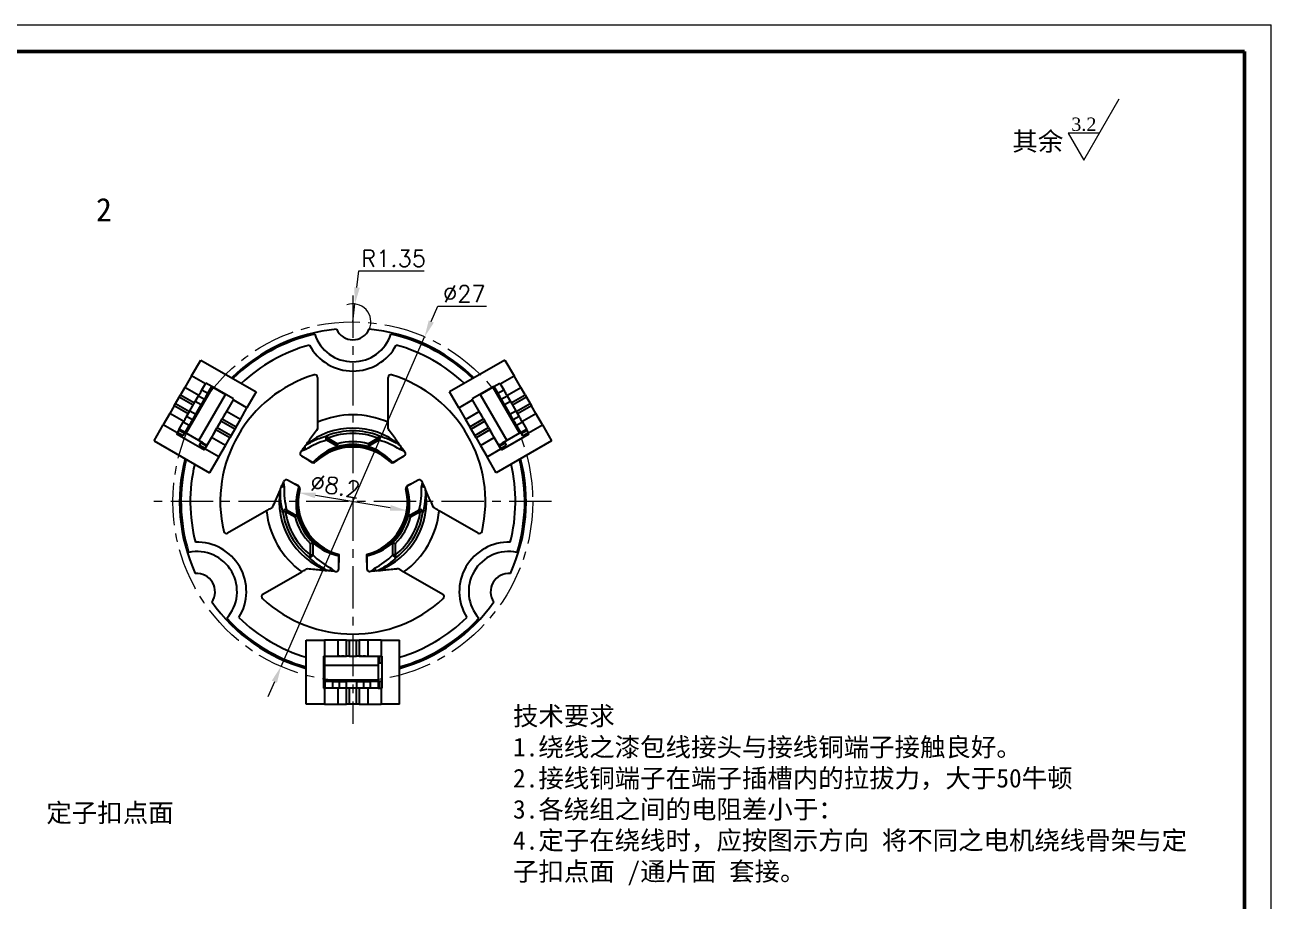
# Model space of a CAD drawing. Header units: millimetres. Extents: x 2517 to 77584, y 486 to 45347.
# Drawn here: x 3248.2 to 3341.7, y 1109 to 1174.8 of the extents above; entities that cross this region are included whole.
import ezdxf

# ---------------------------------------------------------------- set-up
doc = ezdxf.new("R2010")
doc.units = ezdxf.units.MM
doc.linetypes.add('CENTER', pattern=[50.8, 31.75, -6.35, 6.35, -6.35])
for name, color, linetype, lineweight in [('中心线', 1, 'CENTER', 9), ('实线', 7, 'Continuous', 25), ('尺寸标注', 2, 'Continuous', 9), ('引导线', 6, 'Continuous', 9), ('文本', 3, 'Continuous', 15), ('粗实线', 9, 'Continuous', 50)]:
    doc.layers.add(name, color=color, linetype=linetype, lineweight=lineweight)
doc.styles.add('st', font='txt.shx')
doc.styles.get("Standard").update_dxf_attribs({"font": 'simfang.ttf'})
doc.dimstyles.new('st', dxfattribs={"dimscale": 0.5, "dimtxt": 2.5, "dimasz": 2.5, "dimexe": 1.25, "dimexo": 0, "dimtad": 1, "dimtoh": 1, "dimdsep": 46, "dimtxsty": 'st', "dimcen": 0, "dimclrd": 256, "dimclre": 256, "dimclrt": 3, "dimadec": 3, "dimazin": 2, "dimtfac": 1, "dimtmove": 0, "dimatfit": 1, "dimfxl": 1, "dimlwd": -1, "dimlwe": -1, "dimarcsym": 0})

# ---------------------------------------------------------------- blocks, each defined once
blk = doc.blocks.new('*D59')
at = {"layer": 'Defpoints', "color": 0, "ltscale": 0.1, "transparency": 16777216}
for p in [(3278.207, 1151.341), (3267.427, 1126.586)]:
    blk.add_point(p, dxfattribs=at)
at = {"layer": '尺寸标注', "ltscale": 0.1, "transparency": 16777216}
for p, q in [((3278.706, 1152.487), (3279.205, 1153.633)), ((3279.205, 1153.633), (3282.851, 1153.633)), ((3267.427, 1126.586), (3278.207, 1151.341)), ((3266.928, 1125.44), (3266.429, 1124.294))]:
    blk.add_line(p, q, dxfattribs=at)
for points in [[(3278.515, 1152.57), (3278.897, 1152.404), (3278.207, 1151.341)], [(3266.737, 1125.524), (3267.119, 1125.357), (3267.427, 1126.586)]]:
    blk.add_solid(points, dxfattribs=at)
at = {"layer": '尺寸标注', "color": 3, "ltscale": 0.1, "transparency": 16777216, "insert": (3281.185, 1154.571), "char_height": 1.25, "attachment_point": 5, "style": 'st'}
blk.add_mtext('∅27', dxfattribs=at)
blk = doc.blocks.new('*D60')
at = {"layer": 'Defpoints', "color": 0, "ltscale": 0.1, "transparency": 16777216}
for p in [(3272.977, 1153.804), (3272.817, 1152.464)]:
    blk.add_point(p, dxfattribs=at)
at = {"layer": '尺寸标注', "ltscale": 0.1, "transparency": 16777216}
for p, q in [((3273.126, 1155.045), (3273.274, 1156.287)), ((3273.274, 1156.287), (3278.17, 1156.287)), ((3272.817, 1152.464), (3272.977, 1153.804))]:
    blk.add_line(p, q, dxfattribs=at)
blk.add_arc((3272.817, 1152.464), 1.35, 335.57438, 109.71392, dxfattribs=at)
blk.add_solid([(3272.919, 1155.07), (3273.333, 1155.021), (3272.977, 1153.804)], dxfattribs=at)
at = {"layer": '尺寸标注', "color": 3, "ltscale": 0.1, "transparency": 16777216, "insert": (3275.878, 1157.224), "char_height": 1.25, "attachment_point": 5, "style": 'st'}
blk.add_mtext('R1.35', dxfattribs=at)
blk = doc.blocks.new('*D63')
at = {"layer": 'Defpoints', "color": 0, "ltscale": 0.1, "transparency": 16777216}
for p in [(3268.773, 1139.635), (3276.862, 1138.292)]:
    blk.add_point(p, dxfattribs=at)
at = {"layer": '尺寸标注', "ltscale": 0.1, "transparency": 16777216}
blk.add_line((3275.629, 1138.497), (3270.006, 1139.43), dxfattribs=at)
for points in [[(3270.04, 1139.636), (3269.972, 1139.225), (3268.773, 1139.635)], [(3275.663, 1138.703), (3275.595, 1138.292), (3276.862, 1138.292)]]:
    blk.add_solid(points, dxfattribs=at)
at = {"layer": '尺寸标注', "color": 3, "ltscale": 0.1, "transparency": 16777216, "insert": (3271.511, 1140.131), "char_height": 1.25, "attachment_point": 5, "rotation": 350.57617, "style": 'st'}
blk.add_mtext('∅8.2', dxfattribs=at)

msp = doc.modelspace()

# ---------------------------------------------------------------- linework, layer by layer
at = {"color": 7, "linetype": 'Continuous', "lineweight": 25}
for p, q in [((3260.7162, 1148.404), (3261.4037, 1149.5948)), ((3261.4037, 1149.5948), (3265.5606, 1147.1948)), ((3284.2309, 1149.5948), (3280.074, 1147.1948)), ((3284.2309, 1149.5948), (3284.9184, 1148.404)), ((3260.7162, 1148.404), (3260.2162, 1147.538)), ((3261.7555, 1147.804), (3260.7162, 1148.404)), ((3261.493, 1147.3494), (3261.793, 1147.869)), ((3262.226, 1147.619), (3261.793, 1147.869)), ((3261.926, 1147.0994), (3262.226, 1147.619)), ((3263.8714, 1146.669), (3262.226, 1147.619)), ((3270.1673, 1148.2879), (3270.1673, 1144.9186)), ((3275.4673, 1144.9186), (3275.4673, 1148.2879)), ((3283.4087, 1147.619), (3281.7632, 1146.669)), ((3283.4087, 1147.619), (3283.8417, 1147.869)), ((3283.4087, 1147.619), (3283.7087, 1147.0994)), ((3283.8417, 1147.869), (3284.1417, 1147.3494)), ((3283.8792, 1147.804), (3284.9184, 1148.404)), ((3285.4184, 1147.538), (3284.9184, 1148.404)), ((3259.5162, 1146.3256), (3259.7912, 1146.8019)), ((3259.7912, 1146.8019), (3259.8912, 1146.9751)), ((3260.8305, 1146.2019), (3259.7912, 1146.8019)), ((3260.2162, 1147.538), (3259.8912, 1146.9751)), ((3259.8912, 1146.9751), (3260.9305, 1146.3751)), ((3261.2555, 1146.938), (3260.2162, 1147.538)), ((3260.3126, 1144.1049), (3262.3126, 1147.569)), ((3260.993, 1146.4833), (3261.243, 1146.9163)), ((3261.243, 1146.9163), (3261.676, 1146.6663)), ((3261.2652, 1143.5549), (3263.2652, 1147.019)), ((3261.676, 1146.6663), (3261.426, 1146.2333)), ((3261.493, 1147.3494), (3261.926, 1147.0994)), ((3262.3126, 1147.569), (3263.2652, 1147.019)), ((3263.8714, 1146.669), (3263.8339, 1146.604)), ((3265.5606, 1147.1948), (3264.8731, 1146.004)), ((3280.7615, 1146.004), (3280.074, 1147.1948)), ((3281.8007, 1146.604), (3281.7632, 1146.669)), ((3282.3694, 1147.019), (3283.322, 1147.569)), ((3282.3694, 1147.019), (3284.3694, 1143.5549)), ((3283.322, 1147.569), (3285.322, 1144.1049)), ((3283.7087, 1147.0994), (3284.1417, 1147.3494)), ((3283.9587, 1146.6663), (3284.3917, 1146.9163)), ((3284.2087, 1146.2333), (3283.9587, 1146.6663)), ((3284.3792, 1146.938), (3285.4184, 1147.538)), ((3284.3917, 1146.9163), (3284.6417, 1146.4833)), ((3284.7042, 1146.3751), (3285.7434, 1146.9751)), ((3285.8434, 1146.8019), (3284.8042, 1146.2019)), ((3285.7434, 1146.9751), (3285.4184, 1147.538)), ((3285.7434, 1146.9751), (3285.8434, 1146.8019)), ((3285.8434, 1146.8019), (3286.1184, 1146.3256)), ((3259.4162, 1146.1524), (3259.0912, 1145.5894)), ((3259.4162, 1146.1524), (3259.5162, 1146.3256)), ((3260.4555, 1145.5524), (3259.4162, 1146.1524)), ((3259.5162, 1146.3256), (3260.5555, 1145.7256)), ((3260.343, 1145.3575), (3260.593, 1145.7905)), ((3260.593, 1145.7905), (3260.993, 1146.4833)), ((3260.593, 1145.7905), (3261.026, 1145.5405)), ((3261.426, 1146.2333), (3260.993, 1146.4833)), ((3261.026, 1145.5405), (3261.426, 1146.2333)), ((3263.8339, 1146.604), (3263.3339, 1145.738)), ((3264.3731, 1145.138), (3263.3339, 1145.738)), ((3264.8731, 1146.004), (3263.8339, 1146.604)), ((3264.3731, 1145.138), (3264.8731, 1146.004)), ((3280.7615, 1146.004), (3281.8007, 1146.604)), ((3280.7615, 1146.004), (3281.2615, 1145.138)), ((3281.2615, 1145.138), (3282.3007, 1145.738)), ((3282.3007, 1145.738), (3281.8007, 1146.604)), ((3284.6417, 1146.4833), (3284.2087, 1146.2333)), ((3284.2087, 1146.2333), (3284.6087, 1145.5405)), ((3284.6087, 1145.5405), (3285.0417, 1145.7905)), ((3284.6417, 1146.4833), (3285.0417, 1145.7905)), ((3285.0417, 1145.7905), (3285.2917, 1145.3575)), ((3285.0792, 1145.7256), (3286.1184, 1146.3256)), ((3286.2184, 1146.1524), (3285.1792, 1145.5524)), ((3286.1184, 1146.3256), (3286.2184, 1146.1524)), ((3286.5434, 1145.5894), (3286.2184, 1146.1524)), ((3259.0912, 1145.5894), (3258.5912, 1144.7234)), ((3260.1305, 1144.9894), (3259.0912, 1145.5894)), ((3259.793, 1144.4049), (3260.093, 1144.9245)), ((3260.526, 1144.6745), (3260.093, 1144.9245)), ((3260.776, 1145.1075), (3260.343, 1145.3575)), ((3261.026, 1145.5405), (3260.776, 1145.1075)), ((3262.9089, 1145.0019), (3262.6339, 1144.5256)), ((3262.9089, 1145.0019), (3263.0089, 1145.1751)), ((3263.9481, 1144.4019), (3262.9089, 1145.0019)), ((3263.1464, 1145.4132), (3263.0089, 1145.1751)), ((3263.0089, 1145.1751), (3264.0481, 1144.5751)), ((3263.1464, 1145.4132), (3263.1464, 1145.4132)), ((3263.2964, 1145.673), (3263.2464, 1145.5864)), ((3264.0481, 1144.5751), (3264.3731, 1145.138)), ((3281.2615, 1145.138), (3281.5865, 1144.5751)), ((3281.5865, 1144.5751), (3282.6257, 1145.1751)), ((3282.7257, 1145.0019), (3281.6865, 1144.4019)), ((3282.3882, 1145.5864), (3282.3382, 1145.673)), ((3282.4882, 1145.4132), (3282.4882, 1145.4132)), ((3282.6257, 1145.1751), (3282.4882, 1145.4132)), ((3282.6257, 1145.1751), (3282.7257, 1145.0019)), ((3283.0007, 1144.5256), (3282.7257, 1145.0019)), ((3284.8587, 1145.1075), (3284.6087, 1145.5405)), ((3285.2917, 1145.3575), (3284.8587, 1145.1075)), ((3285.5417, 1144.9245), (3285.1087, 1144.6745)), ((3285.5042, 1144.9894), (3286.5434, 1145.5894)), ((3285.5417, 1144.9245), (3285.8417, 1144.4049)), ((3287.0434, 1144.7234), (3286.5434, 1145.5894)), ((3257.9037, 1143.5326), (3258.5912, 1144.7234)), ((3259.6305, 1144.1234), (3258.5912, 1144.7234)), ((3259.6305, 1144.1234), (3259.593, 1144.0585)), ((3259.593, 1144.0585), (3261.6714, 1142.8585)), ((3259.793, 1144.4049), (3259.6305, 1144.1234)), ((3260.076, 1143.8951), (3259.643, 1144.1451)), ((3260.176, 1144.0683), (3259.743, 1144.3183)), ((3260.226, 1144.1549), (3259.793, 1144.4049)), ((3260.076, 1143.8951), (3260.176, 1144.0683)), ((3260.226, 1144.1549), (3260.526, 1144.6745)), ((3261.2652, 1143.5549), (3260.3126, 1144.1049)), ((3262.3464, 1144.0276), (3262.2089, 1143.7894)), ((3262.3464, 1144.0276), (3262.3464, 1144.0276)), ((3262.4964, 1144.2874), (3262.4464, 1144.2008)), ((3262.5339, 1144.3524), (3262.6339, 1144.5256)), ((3263.5731, 1143.7524), (3262.5339, 1144.3524)), ((3262.6339, 1144.5256), (3263.6731, 1143.9256)), ((3263.6731, 1143.9256), (3263.5731, 1143.7524)), ((3263.9481, 1144.4019), (3263.6731, 1143.9256)), ((3264.0481, 1144.5751), (3263.9481, 1144.4019)), ((3281.6865, 1144.4019), (3281.5865, 1144.5751)), ((3281.9615, 1143.9256), (3281.6865, 1144.4019)), ((3281.9615, 1143.9256), (3283.0007, 1144.5256)), ((3282.0615, 1143.7524), (3281.9615, 1143.9256)), ((3283.1007, 1144.3524), (3282.0615, 1143.7524)), ((3283.0007, 1144.5256), (3283.1007, 1144.3524)), ((3283.1882, 1144.2008), (3283.1382, 1144.2874)), ((3283.2882, 1144.0276), (3283.2882, 1144.0276)), ((3283.4257, 1143.7894), (3283.2882, 1144.0276)), ((3283.9632, 1142.8585), (3286.0417, 1144.0585)), ((3285.322, 1144.1049), (3284.3694, 1143.5549)), ((3285.1087, 1144.6745), (3285.4087, 1144.1549)), ((3285.4087, 1144.1549), (3285.8417, 1144.4049)), ((3285.4587, 1144.0683), (3285.8917, 1144.3183)), ((3285.4587, 1144.0683), (3285.5587, 1143.8951)), ((3285.5587, 1143.8951), (3285.9917, 1144.1451)), ((3286.0042, 1144.1234), (3285.8417, 1144.4049)), ((3286.0042, 1144.1234), (3287.0434, 1144.7234)), ((3286.0417, 1144.0585), (3286.0042, 1144.1234)), ((3287.0434, 1144.7234), (3287.7309, 1143.5326)), ((3257.9037, 1143.5326), (3262.0606, 1141.1326)), ((3261.3884, 1143.3683), (3261.2884, 1143.1951)), ((3261.7214, 1142.9451), (3261.2884, 1143.1951)), ((3261.8214, 1143.1183), (3261.3884, 1143.3683)), ((3261.7089, 1142.9234), (3261.6714, 1142.8585)), ((3262.2089, 1143.7894), (3261.7089, 1142.9234)), ((3262.7481, 1142.3234), (3261.7089, 1142.9234)), ((3263.2481, 1143.1894), (3262.2089, 1143.7894)), ((3262.7481, 1142.3234), (3263.2481, 1143.1894)), ((3263.2481, 1143.1894), (3263.5731, 1143.7524)), ((3269.2893, 1143.2113), (3269.2789, 1143.1969)), ((3271.6413, 1143.1218), (3270.8569, 1143.5747)), ((3270.9435, 1143.7247), (3271.6653, 1143.3079)), ((3273.9693, 1143.3079), (3274.6911, 1143.7247)), ((3274.7777, 1143.5747), (3273.9933, 1143.1218)), ((3276.3557, 1143.1969), (3276.3453, 1143.2113)), ((3282.0615, 1143.7524), (3282.3865, 1143.1894)), ((3282.3865, 1143.1894), (3283.4257, 1143.7894)), ((3282.3865, 1143.1894), (3282.8865, 1142.3234)), ((3282.8865, 1142.3234), (3283.9257, 1142.9234)), ((3283.9257, 1142.9234), (3283.4257, 1143.7894)), ((3287.7309, 1143.5326), (3283.574, 1141.1326)), ((3283.8132, 1143.1183), (3284.2462, 1143.3683)), ((3283.9132, 1142.9451), (3284.3462, 1143.1951)), ((3283.9632, 1142.8585), (3283.9257, 1142.9234)), ((3284.3462, 1143.1951), (3284.2462, 1143.3683)), ((3262.7481, 1142.3234), (3262.0606, 1141.1326)), ((3268.9622, 1142.761), (3268.909, 1142.6877)), ((3269.2923, 1142.8763), (3268.9622, 1142.761)), ((3268.9708, 1142.397), (3269.8205, 1141.9064)), ((3269.5646, 1142.0252), (3269.7602, 1141.9123)), ((3275.8141, 1141.9064), (3276.6638, 1142.397)), ((3275.8744, 1141.9123), (3276.07, 1142.0252)), ((3276.6724, 1142.761), (3276.3423, 1142.8763)), ((3276.6724, 1142.761), (3276.7256, 1142.6877)), ((3283.574, 1141.1326), (3282.8865, 1142.3234)), ((3267.6012, 1140.4037), (3267.6381, 1140.4864)), ((3267.6012, 1140.4037), (3267.6664, 1140.0601)), ((3268.7705, 1140.0877), (3267.9208, 1140.5783)), ((3268.7352, 1140.1369), (3268.5396, 1140.2499)), ((3277.7138, 1140.5783), (3276.8641, 1140.0877)), ((3277.095, 1140.2499), (3276.8994, 1140.1369)), ((3277.9682, 1140.0601), (3278.0334, 1140.4037)), ((3278.0334, 1140.4037), (3277.9966, 1140.4864)), ((3267.3821, 1139.9114), (3267.3748, 1139.8952)), ((3278.2598, 1139.8952), (3278.2526, 1139.9114)), ((3266.3352, 1138.2812), (3263.4173, 1136.5966)), ((3267.8439, 1138.356), (3268.6283, 1137.9031)), ((3277.0063, 1137.9031), (3277.7907, 1138.356)), ((3282.2173, 1136.5966), (3279.2994, 1138.2812)), ((3268.4791, 1137.7893), (3267.7573, 1138.206)), ((3277.8773, 1138.206), (3277.1555, 1137.7893)), ((3269.6311, 1134.9605), (3269.6311, 1135.7939)), ((3269.8043, 1135.8662), (3269.8043, 1134.9605)), ((3275.8303, 1134.9605), (3275.8303, 1135.8662)), ((3276.0035, 1135.7939), (3276.0035, 1134.9605)), ((3269.6311, 1134.9605), (3269.8043, 1134.9605)), ((3271.7673, 1133.9159), (3271.7673, 1134.8971)), ((3271.7923, 1134.3939), (3271.7923, 1134.9939)), ((3273.8423, 1134.9939), (3273.8423, 1134.3939)), ((3273.8673, 1134.8971), (3273.8673, 1133.9159)), ((3276.0035, 1134.9605), (3275.8303, 1134.9605)), ((3266.0673, 1132.0067), (3268.9852, 1133.6913)), ((3270.9028, 1133.7846), (3270.9204, 1133.7828)), ((3271.1914, 1133.9547), (3271.4563, 1133.7265)), ((3271.4563, 1133.7265), (3271.5464, 1133.717)), ((3271.7673, 1134.3965), (3271.7923, 1134.3939)), ((3273.8423, 1134.3939), (3273.8673, 1134.3965)), ((3274.1783, 1133.7265), (3274.0882, 1133.717)), ((3274.1783, 1133.7265), (3274.4432, 1133.9547)), ((3274.7142, 1133.7828), (3274.7318, 1133.7846)), ((3276.6494, 1133.6913), (3279.5673, 1132.0067)), ((3269.3173, 1123.7637), (3269.3173, 1128.5637)), ((3269.3173, 1128.5637), (3270.6923, 1128.5637)), ((3270.6923, 1128.5637), (3270.6923, 1127.3637)), ((3271.6923, 1128.5637), (3270.6923, 1128.5637)), ((3271.6923, 1128.5637), (3271.6923, 1127.3637)), ((3272.3423, 1128.5637), (3271.6923, 1128.5637)), ((3272.3423, 1127.3637), (3272.3423, 1128.5637)), ((3272.3423, 1128.5637), (3272.5423, 1128.5637)), ((3272.5423, 1128.5637), (3272.5423, 1127.3637)), ((3272.5423, 1128.5637), (3273.0923, 1128.5637)), ((3273.0923, 1127.3637), (3273.0923, 1128.5637)), ((3273.0923, 1128.5637), (3273.2923, 1128.5637)), ((3273.2923, 1128.5637), (3273.2923, 1127.3637)), ((3273.9423, 1128.5637), (3273.2923, 1128.5637)), ((3273.9423, 1128.5637), (3273.9423, 1127.3637)), ((3274.9423, 1128.5637), (3273.9423, 1128.5637)), ((3274.9423, 1128.5637), (3274.9423, 1127.3637)), ((3274.9423, 1128.5637), (3276.3173, 1128.5637)), ((3276.3173, 1123.7637), (3276.3173, 1128.5637)), ((3270.6173, 1127.3637), (3270.6923, 1127.3637)), ((3270.6173, 1127.3637), (3270.6173, 1124.9637)), ((3270.6923, 1127.3637), (3271.6923, 1127.3637)), ((3270.7173, 1126.6637), (3270.7173, 1127.3637)), ((3271.8673, 1127.3637), (3271.6923, 1127.3637)), ((3271.8673, 1127.3637), (3271.9673, 1127.3637)), ((3272.1673, 1127.3637), (3271.9673, 1127.3637)), ((3272.1673, 1127.3637), (3272.1673, 1127.3637)), ((3272.1673, 1127.3637), (3272.3423, 1127.3637)), ((3272.5423, 1127.3637), (3272.3423, 1127.3637)), ((3272.5423, 1127.3637), (3273.0923, 1127.3637)), ((3273.2923, 1127.3637), (3273.0923, 1127.3637)), ((3273.4673, 1127.3637), (3273.2923, 1127.3637)), ((3273.4673, 1127.3637), (3273.5673, 1127.3637)), ((3273.7673, 1127.3637), (3273.5673, 1127.3637)), ((3273.7673, 1127.3637), (3273.7673, 1127.3637)), ((3273.7673, 1127.3637), (3273.9423, 1127.3637)), ((3273.9423, 1127.3637), (3274.9423, 1127.3637)), ((3274.7173, 1127.3637), (3274.7173, 1126.6637)), ((3274.8173, 1127.3637), (3274.8173, 1126.8637)), ((3274.9423, 1127.3637), (3275.0173, 1127.3637)), ((3275.0173, 1124.9637), (3275.0173, 1127.3637)), ((3270.7173, 1125.5637), (3270.7173, 1126.6637)), ((3274.7173, 1126.6637), (3270.7173, 1126.6637)), ((3274.7173, 1126.8637), (3274.8173, 1126.8637)), ((3274.7173, 1126.6637), (3274.7173, 1125.5637)), ((3274.8173, 1126.8637), (3275.0173, 1126.8637)), ((3270.7173, 1125.4637), (3270.6173, 1125.4637)), ((3274.7173, 1125.5637), (3270.7173, 1125.5637)), ((3270.7173, 1125.4637), (3270.7173, 1125.5637)), ((3270.7173, 1125.4637), (3270.7173, 1124.9637)), ((3271.3173, 1125.4637), (3270.7173, 1125.4637)), ((3271.3173, 1124.9637), (3271.3173, 1125.4637)), ((3271.3173, 1125.4637), (3271.8173, 1125.4637)), ((3271.8173, 1124.9637), (3271.8173, 1125.4637)), ((3271.8173, 1125.4637), (3272.3173, 1125.4637)), ((3272.3173, 1125.4637), (3272.3173, 1124.9637)), ((3273.1173, 1125.4637), (3272.3173, 1125.4637)), ((3273.1173, 1124.9637), (3273.1173, 1125.4637)), ((3273.1173, 1125.4637), (3273.6173, 1125.4637)), ((3273.6173, 1125.4637), (3273.6173, 1124.9637)), ((3273.6173, 1125.4637), (3274.1173, 1125.4637)), ((3274.1173, 1125.4637), (3274.1173, 1124.9637)), ((3274.7173, 1125.4637), (3274.1173, 1125.4637)), ((3274.7173, 1125.5637), (3274.7173, 1125.4637)), ((3274.7173, 1125.4637), (3274.7173, 1124.9637)), ((3274.8173, 1125.4637), (3274.7173, 1125.4637)), ((3274.8173, 1125.4637), (3274.8173, 1124.9637)), ((3275.0173, 1125.4637), (3274.8173, 1125.4637)), ((3270.6173, 1124.9637), (3270.6923, 1124.9637)), ((3270.6923, 1124.9637), (3270.7173, 1124.9637)), ((3270.6923, 1124.9637), (3270.6923, 1123.7637)), ((3271.3173, 1124.9637), (3270.7173, 1124.9637)), ((3271.8173, 1124.9637), (3271.3173, 1124.9637)), ((3271.6923, 1124.9637), (3271.6923, 1123.7637)), ((3272.3173, 1124.9637), (3271.8173, 1124.9637)), ((3273.1173, 1124.9637), (3272.3173, 1124.9637)), ((3272.3423, 1123.7637), (3272.3423, 1124.9637)), ((3272.5423, 1124.9637), (3272.5423, 1123.7637)), ((3273.0923, 1123.7637), (3273.0923, 1124.9637)), ((3273.6173, 1124.9637), (3273.1173, 1124.9637)), ((3273.2923, 1124.9637), (3273.2923, 1123.7637)), ((3274.1173, 1124.9637), (3273.6173, 1124.9637)), ((3273.9423, 1124.9637), (3273.9423, 1123.7637)), ((3274.7173, 1124.9637), (3274.1173, 1124.9637)), ((3274.7173, 1124.9637), (3274.9423, 1124.9637)), ((3274.9423, 1124.9637), (3274.9423, 1123.7637)), ((3274.9423, 1124.9637), (3275.0173, 1124.9637)), ((3270.6923, 1123.7637), (3269.3173, 1123.7637)), ((3270.6923, 1123.7637), (3271.6923, 1123.7637)), ((3271.6923, 1123.7637), (3272.3423, 1123.7637)), ((3272.5423, 1123.7637), (3272.3423, 1123.7637)), ((3273.0923, 1123.7637), (3272.5423, 1123.7637)), ((3273.2923, 1123.7637), (3273.0923, 1123.7637)), ((3273.2923, 1123.7637), (3273.9423, 1123.7637)), ((3273.9423, 1123.7637), (3274.9423, 1123.7637)), ((3276.3173, 1123.7637), (3274.9423, 1123.7637))]:
    msp.add_line(p, q, dxfattribs=at)
at = {"color": 8, "linetype": 'Continuous', "lineweight": 25}
for p, q in [((3263.4839, 1145.9978), (3263.0089, 1145.1751)), ((3282.6257, 1145.1751), (3282.1507, 1145.9978)), ((3262.5339, 1144.3524), (3262.0589, 1143.5296)), ((3283.5757, 1143.5296), (3283.1007, 1144.3524)), ((3271.3923, 1127.3637), (3272.3423, 1127.3637)), ((3273.2923, 1127.3637), (3274.2423, 1127.3637))]:
    msp.add_line(p, q, dxfattribs=at)
at = {"color": 7, "linetype": 'Continuous', "lineweight": 25, "flags": 128}
for points in [[(3261.243, 1146.9163), (3261.2478, 1146.9247), (3261.262, 1146.9493), (3261.2851, 1146.9893), (3261.3162, 1147.0432), (3261.3541, 1147.1088), (3261.3973, 1147.1837), (3261.4442, 1147.2649), (3261.493, 1147.3494)], [(3261.926, 1147.0994), (3261.8772, 1147.0149), (3261.8303, 1146.9337), (3261.7871, 1146.8588), (3261.7492, 1146.7932), (3261.7181, 1146.7393), (3261.695, 1146.6993), (3261.6808, 1146.6747), (3261.676, 1146.6663)], [(3283.9587, 1146.6663), (3283.9538, 1146.6747), (3283.9396, 1146.6993), (3283.9165, 1146.7393), (3283.8854, 1146.7932), (3283.8475, 1146.8588), (3283.8043, 1146.9337), (3283.7574, 1147.0149), (3283.7087, 1147.0994)], [(3284.1417, 1147.3494), (3284.1904, 1147.2649), (3284.2373, 1147.1837), (3284.2806, 1147.1088), (3284.3184, 1147.0432), (3284.3495, 1146.9893), (3284.3726, 1146.9493), (3284.3869, 1146.9247), (3284.3917, 1146.9163)], [(3263.2964, 1145.673), (3263.3159, 1145.7068), (3263.3339, 1145.738)], [(3282.3007, 1145.738), (3282.3187, 1145.7068), (3282.3382, 1145.673)], [(3260.093, 1144.9245), (3260.1417, 1145.009), (3260.1886, 1145.0902), (3260.2318, 1145.1651), (3260.2697, 1145.2307), (3260.3008, 1145.2845), (3260.3239, 1145.3245), (3260.3381, 1145.3492), (3260.343, 1145.3575)], [(3260.776, 1145.1075), (3260.7712, 1145.0992), (3260.7569, 1145.0745), (3260.7338, 1145.0345), (3260.7027, 1144.9807), (3260.6649, 1144.9151), (3260.6216, 1144.8402), (3260.5747, 1144.759), (3260.526, 1144.6745)], [(3263.1464, 1145.4132), (3263.1483, 1145.4166), (3263.154, 1145.4264), (3263.1633, 1145.4424), (3263.1757, 1145.464), (3263.1909, 1145.4902), (3263.2082, 1145.5202), (3263.2269, 1145.5526), (3263.2464, 1145.5864)], [(3282.3882, 1145.5864), (3282.4077, 1145.5526), (3282.4265, 1145.5202), (3282.4438, 1145.4902), (3282.4589, 1145.464), (3282.4713, 1145.4424), (3282.4806, 1145.4264), (3282.4863, 1145.4166), (3282.4882, 1145.4132)], [(3285.1087, 1144.6745), (3285.0599, 1144.759), (3285.013, 1144.8402), (3284.9698, 1144.9151), (3284.9319, 1144.9807), (3284.9008, 1145.0345), (3284.8777, 1145.0745), (3284.8635, 1145.0992), (3284.8587, 1145.1075)], [(3285.2917, 1145.3575), (3285.2965, 1145.3492), (3285.3107, 1145.3245), (3285.3338, 1145.2845), (3285.3649, 1145.2307), (3285.4028, 1145.1651), (3285.446, 1145.0902), (3285.4929, 1145.009), (3285.5417, 1144.9245)], [(3260.176, 1144.0683), (3260.1857, 1144.0852), (3260.1951, 1144.1014), (3260.2037, 1144.1164), (3260.2113, 1144.1295), (3260.2175, 1144.1403), (3260.2222, 1144.1483), (3260.225, 1144.1532), (3260.226, 1144.1549)], [(3260.3126, 1144.1049), (3260.2843, 1144.1212), (3260.2523, 1144.1396), (3260.2326, 1144.151), (3260.226, 1144.1549)], [(3262.3464, 1144.0276), (3262.3483, 1144.0309), (3262.354, 1144.0408), (3262.3633, 1144.0568), (3262.3757, 1144.0783), (3262.3909, 1144.1046), (3262.4082, 1144.1345), (3262.4269, 1144.167), (3262.4464, 1144.2008)], [(3262.4964, 1144.2874), (3262.5159, 1144.3212), (3262.5339, 1144.3524)], [(3270.8705, 1143.9101), (3270.8729, 1143.904), (3270.8778, 1143.8917), (3270.8849, 1143.8737), (3270.894, 1143.8505), (3270.9048, 1143.823), (3270.9169, 1143.7922), (3270.93, 1143.759), (3270.9435, 1143.7247)], [(3274.7641, 1143.9101), (3274.7617, 1143.904), (3274.7568, 1143.8917), (3274.7497, 1143.8737), (3274.7406, 1143.8505), (3274.7298, 1143.823), (3274.7177, 1143.7922), (3274.7046, 1143.759), (3274.6911, 1143.7247)], [(3283.1007, 1144.3524), (3283.1187, 1144.3212), (3283.1382, 1144.2874)], [(3283.1882, 1144.2008), (3283.2077, 1144.167), (3283.2265, 1144.1345), (3283.2438, 1144.1046), (3283.2589, 1144.0783), (3283.2713, 1144.0568), (3283.2806, 1144.0408), (3283.2863, 1144.0309), (3283.2882, 1144.0276)], [(3285.4087, 1144.1549), (3285.402, 1144.151), (3285.3823, 1144.1396), (3285.3503, 1144.1212), (3285.322, 1144.1049)], [(3285.4087, 1144.1549), (3285.4096, 1144.1532), (3285.4125, 1144.1483), (3285.4171, 1144.1403), (3285.4233, 1144.1295), (3285.4309, 1144.1164), (3285.4395, 1144.1014), (3285.4489, 1144.0852), (3285.4587, 1144.0683)], [(3261.8714, 1143.2049), (3261.8598, 1143.2116), (3261.8253, 1143.2315), (3261.7693, 1143.2639), (3261.6939, 1143.3074), (3261.602, 1143.3604), (3261.4972, 1143.4209), (3261.3835, 1143.4866), (3261.2652, 1143.5549)], [(3261.4384, 1143.4549), (3261.4374, 1143.4532), (3261.4346, 1143.4483), (3261.43, 1143.4403), (3261.4238, 1143.4295), (3261.4162, 1143.4164), (3261.4075, 1143.4014), (3261.3982, 1143.3852), (3261.3884, 1143.3683)], [(3270.8569, 1143.5747), (3270.8642, 1143.5872), (3270.8728, 1143.6022), (3270.8826, 1143.6192), (3270.8935, 1143.6381), (3270.9052, 1143.6584), (3270.9176, 1143.6798), (3270.9305, 1143.702), (3270.9435, 1143.7247)], [(3274.6911, 1143.7247), (3274.7042, 1143.702), (3274.717, 1143.6798), (3274.7294, 1143.6584), (3274.7411, 1143.6381), (3274.752, 1143.6192), (3274.7618, 1143.6022), (3274.7704, 1143.5872), (3274.7777, 1143.5747)], [(3284.3694, 1143.5549), (3284.2511, 1143.4866), (3284.1374, 1143.4209), (3284.0326, 1143.3604), (3283.9408, 1143.3074), (3283.8654, 1143.2639), (3283.8093, 1143.2315), (3283.7748, 1143.2116), (3283.7632, 1143.2049)], [(3284.2462, 1143.3683), (3284.2365, 1143.3852), (3284.2271, 1143.4014), (3284.2184, 1143.4164), (3284.2109, 1143.4295), (3284.2046, 1143.4403), (3284.2, 1143.4483), (3284.1972, 1143.4532), (3284.1962, 1143.4549)], [(3267.8439, 1138.356), (3267.8367, 1138.3434), (3267.828, 1138.3285), (3267.8182, 1138.3114), (3267.8073, 1138.2926), (3267.7956, 1138.2723), (3267.7832, 1138.2508), (3267.7704, 1138.2286), (3267.7573, 1138.206)], [(3277.7907, 1138.356), (3277.798, 1138.3434), (3277.8066, 1138.3285), (3277.8164, 1138.3114), (3277.8273, 1138.2926), (3277.839, 1138.2723), (3277.8514, 1138.2508), (3277.8642, 1138.2286), (3277.8773, 1138.206)], [(3267.7573, 1138.206), (3267.7208, 1138.2005), (3267.6855, 1138.1953), (3267.6528, 1138.1903), (3267.6236, 1138.186), (3267.599, 1138.1823), (3267.5798, 1138.1794), (3267.5668, 1138.1775), (3267.5602, 1138.1765)], [(3278.0744, 1138.1765), (3278.0679, 1138.1775), (3278.0548, 1138.1794), (3278.0357, 1138.1823), (3278.0111, 1138.186), (3277.9819, 1138.1903), (3277.9491, 1138.1953), (3277.9138, 1138.2005), (3277.8773, 1138.206)], [(3269.6311, 1134.9605), (3269.6081, 1134.9316), (3269.5859, 1134.9037), (3269.5653, 1134.8778), (3269.5469, 1134.8547), (3269.5314, 1134.8352), (3269.5193, 1134.8201), (3269.5111, 1134.8097), (3269.507, 1134.8046)], [(3276.1276, 1134.8046), (3276.1235, 1134.8097), (3276.1153, 1134.8201), (3276.1032, 1134.8352), (3276.0877, 1134.8547), (3276.0693, 1134.8778), (3276.0487, 1134.9037), (3276.0265, 1134.9316), (3276.0035, 1134.9605)], [(3270.6173, 1126.8637), (3270.6368, 1126.8637), (3270.6556, 1126.8637), (3270.6729, 1126.8637), (3270.688, 1126.8637), (3270.7005, 1126.8637), (3270.7097, 1126.8637), (3270.7154, 1126.8637), (3270.7173, 1126.8637)]]:
    msp.add_lwpolyline(points, dxfattribs=at)
at = {"color": 7, "linetype": 'Continuous', "lineweight": 25}
for centre, radius, start, end in [((3272.8173, 1138.9637), 13, 95.425524, 134.381502), ((3272.8173, 1138.9637), 12.9, 102.788501, 134.2573), ((3272.8173, 1152.4637), 3, 197.858463, 342.141537), ((3272.8173, 1152.4637), 1.35, 204.425624, 335.574376), ((3272.8173, 1138.9637), 13, 45.618498, 84.574476), ((3272.8173, 1138.9637), 12.9, 45.7427, 77.211499), ((3272.8173, 1138.9637), 12.2, 105.512929, 133.328428), ((3272.8173, 1152.4637), 3.7, 208.129855, 331.870145), ((3272.8173, 1138.9637), 12.2, 46.671572, 74.487071), ((3272.8173, 1138.9637), 9.95, 106.996165, 193.003835), ((3269.9673, 1148.2879), 0.2, 0, 106.996165), ((3275.6673, 1148.2879), 0.2, 73.003835, 180), ((3272.8173, 1138.9637), 9.95, 346.996165, 73.003835), ((3272.8173, 1138.9637), 6.518, 66.010489, 113.989511), ((3272.8173, 1138.9637), 5.5216, 50.287383, 129.712617), ((3270.9964, 1143.737), 0.214, 126.023062, 229.3252), ((3272.8173, 1138.9637), 5.3157, 68.516546, 111.483454), ((3272.8173, 1138.9637), 5.1164, 68.516546, 111.483454), ((3274.6382, 1143.737), 0.214, 310.6748, 53.976938), ((3269.4278, 1143.0571), 0.2259, 170.273888, 233.160861), ((3272.8173, 1138.9637), 4.2, 44.477512, 135.522488), ((3272.8173, 1138.9637), 4.1, 46.551898, 133.448102), ((3272.8173, 1138.9637), 4.2944, 73.545082, 106.454918), ((3272.8173, 1138.9637), 4.4944, 75.147999, 104.852001), ((3276.2068, 1143.0571), 0.2259, 306.839139, 9.726112), ((3272.8173, 1138.9637), 13, 165.618498, 204.574476), ((3272.8173, 1138.9637), 12.9, 165.7427, 197.211499), ((3269.0708, 1142.5702), 0.2, 144, 240), ((3269.6646, 1142.1984), 0.2, 211.044976, 240), ((3275.97, 1142.1984), 0.2, 300, 328.955024), ((3276.5638, 1142.5702), 0.2, 300, 36), ((3272.8173, 1138.9637), 13, 335.425524, 14.381502), ((3272.8173, 1138.9637), 12.9, 342.788501, 14.2573), ((3272.8173, 1138.9637), 12.2, 166.671572, 194.487071), ((3269.8602, 1142.0855), 0.2, 240, 313.448102), ((3275.7744, 1142.0855), 0.2, 226.551898, 300), ((3272.8173, 1138.9637), 12.2, 345.512929, 13.328428), ((3267.8208, 1140.4051), 0.2, 60, 156), ((3268.4396, 1140.0767), 0.2, 60, 88.955024), ((3268.6352, 1139.9637), 0.2, 346.551898, 60), ((3276.9994, 1139.9637), 0.2, 120, 193.448102), ((3277.195, 1140.0767), 0.2, 91.044976, 120), ((3277.8138, 1140.4051), 0.2, 24, 120), ((3272.8173, 1138.9637), 5.5216, 170.287383, 249.712617), ((3267.5775, 1139.8524), 0.2259, 66.839072, 129.726185), ((3272.8173, 1138.9637), 4.2, 164.477512, 255.522488), ((3272.8173, 1138.9637), 4.1, 166.551898, 255.522488), ((3272.8173, 1138.9637), 4.1, 284.477512, 13.448102), ((3272.8173, 1138.9637), 4.2, 284.477512, 15.522488), ((3272.8173, 1138.9637), 5.5216, 290.287383, 9.712617), ((3278.0571, 1139.8524), 0.2259, 50.273815, 113.160928), ((3272.8173, 1138.9637), 6.518, 186.010489, 233.989511), ((3267.7731, 1138.154), 0.214, 70.674819, 173.976922), ((3272.8173, 1138.9637), 6.518, 306.010489, 353.989511), ((3277.8615, 1138.154), 0.214, 6.023078, 109.325181), ((3272.8173, 1138.9637), 5.3157, 188.516546, 231.483454), ((3272.8173, 1138.9637), 5.1164, 188.516546, 231.483454), ((3272.8173, 1138.9637), 4.4944, 195.147999, 224.852001), ((3272.8173, 1138.9637), 4.2944, 193.545082, 226.454918), ((3272.8173, 1138.9637), 4.2944, 313.545082, 346.454918), ((3272.8173, 1138.9637), 5.1164, 308.516546, 351.483454), ((3272.8173, 1138.9637), 4.4944, 315.147999, 344.852001), ((3272.8173, 1138.9637), 5.3157, 308.516546, 351.483454), ((3263.3173, 1136.7698), 0.2, 193.003835, 300), ((3282.3173, 1136.7698), 0.2, 240, 346.996165), ((3261.126, 1132.2137), 3.7, 328.129855, 91.870145), ((3284.5087, 1132.2137), 3.7, 88.129855, 211.870145), ((3261.126, 1132.2137), 3, 317.858463, 102.141537), ((3269.594, 1135.0001), 0.214, 246.02331, 349.32503), ((3276.0406, 1135.0001), 0.214, 190.67497, 293.97669), ((3284.5087, 1132.2137), 3, 77.858463, 222.141537), ((3261.126, 1132.2137), 1.35, 324.425624, 95.574376), ((3270.9671, 1133.9816), 0.2259, 290.27392, 353.160817), ((3271.5673, 1133.9159), 0.2, 264, 0), ((3274.0673, 1133.9159), 0.2, 180, 276), ((3274.6675, 1133.9816), 0.2259, 186.839183, 249.72608), ((3284.5087, 1132.2137), 1.35, 84.425624, 215.574376), ((3266.1673, 1131.8335), 0.2, 120, 226.996165), ((3272.8173, 1138.9637), 9.95, 226.996165, 313.003835), ((3279.4673, 1131.8335), 0.2, 313.003835, 60), ((3272.8173, 1138.9637), 13, 215.425524, 254.381502), ((3272.8173, 1138.9637), 13, 285.618498, 324.574476), ((3272.8173, 1138.9637), 12.9, 222.788501, 254.2573), ((3272.8173, 1138.9637), 12.2, 225.512929, 253.328428), ((3272.8173, 1138.9637), 12.2, 286.671572, 314.487071), ((3272.8173, 1138.9637), 12.9, 285.7427, 317.211499)]:
    msp.add_arc(centre, radius, start, end, dxfattribs=at)
for centre, major_axis, ratio, start_param, end_param in [((3262.0974, 1146.5962), (0.3464, -0.2), 0.6008606, 2.4188584, 3.1415927), ((3283.5372, 1146.5962), (0.3464, 0.2), 0.6008606, 0, 0.7227342), ((3261.8474, 1146.1632), (0.3464, -0.2), 0.6008606, 3.1415927, 3.8643269), ((3283.7872, 1146.1632), (0.3464, 0.2), 0.6008606, 5.5604511, 6.2831853), ((3261.0474, 1144.7776), (0.3464, -0.2), 0.6008606, 3.1415927, 3.8643269), ((3261.2974, 1145.2106), (0.3464, -0.2), 0.6008606, 2.4188584, 3.1415927), ((3284.3372, 1145.2106), (0.3464, 0.2), 0.6008606, 0, 0.7227342), ((3284.5872, 1144.7776), (0.3464, 0.2), 0.6008606, 5.5604511, 6.2831853), ((3272.3064, 1138.0789), (2.8577, 4.9497), 0.9889182, 0.7870523, 1.0891418), ((3272.9202, 1139.1419), (2.0791, 3.6011), 0.9987748, 0.8473019, 1.3663504), ((3272.7144, 1139.1419), (-2.0791, 3.6011), 0.9987748, 4.9168349, 5.4358834), ((3273.3282, 1138.0789), (-2.8577, 4.9497), 0.9889182, 5.1940435, 5.496133), ((3273.3282, 1139.8486), (2.8577, 4.9497), 0.9889182, 2.0524508, 2.3545404), ((3272.7144, 1138.7855), (2.0791, 3.6011), 0.9987748, 1.7752422, 2.2942907), ((3272.9202, 1138.7855), (-2.0791, 3.6011), 0.9987748, 3.9888946, 4.5079431), ((3272.3064, 1139.8486), (-2.8577, 4.9497), 0.9889182, 3.9286449, 4.2307345), ((3272.6115, 1138.9637), (4.1582, 0), 0.9987748, 3.9888946, 4.5079431), ((3273.0231, 1138.9637), (4.1582, 0), 0.9987748, 4.9168349, 5.4358834), ((3273.839, 1138.9637), (5.7154, 0), 0.9889182, 3.9286449, 4.2307345), ((3271.7956, 1138.9637), (5.7154, 0), 0.9889182, 5.1940435, 5.496133), ((3271.6673, 1125.8637), (0, 0.4), 0.6008606, 2.4188584, 3.1415927), ((3272.1673, 1125.8637), (0, 0.4), 0.6008606, 3.1415927, 3.8643269), ((3273.2673, 1125.8637), (0, 0.4), 0.6008606, 2.4188584, 3.1415927), ((3273.7673, 1125.8637), (0, 0.4), 0.6008606, 3.1415927, 3.8643269)]:
    msp.add_ellipse(centre, major_axis=major_axis, ratio=ratio, start_param=start_param, end_param=end_param, dxfattribs=at)
for points, knots in [([(3270.1673, 1144.9186), (3270.1673, 1144.8634), (3270.1673, 1144.6918), (3270.1673, 1144.5296), (3270.1673, 1144.4197)], [0, 0, 0, 0, 0.3216768, 1, 1, 1, 1]), ([(3275.4673, 1144.4197), (3275.4673, 1144.5478), (3275.4673, 1144.7108), (3275.4673, 1144.8821), (3275.4673, 1144.9186)], [0, 0, 0, 0, 0.7864414, 1, 1, 1, 1]), ([(3269.2789, 1143.1969), (3269.3328, 1143.2306), (3269.6413, 1143.4232), (3270.1502, 1143.6825), (3270.6713, 1143.8471), (3270.8705, 1143.9101)], [0, 0, 0, 0, 0.1155837, 0.6619956, 1, 1, 1, 1]), ([(3270.1673, 1144.4197), (3270.065, 1144.2789), (3269.8606, 1143.9975), (3269.6096, 1143.6521), (3269.4357, 1143.4127), (3269.341, 1143.2823), (3269.3136, 1143.2446), (3269.305, 1143.2328)], [0, 0, 0, 0, 0.32085977, 0.64135194, 0.8252772, 0.94532604, 1, 1, 1, 1]), ([(3274.7641, 1143.9101), (3274.7969, 1143.9007), (3274.9945, 1143.8442), (3275.3393, 1143.7231), (3275.8463, 1143.5014), (3276.1661, 1143.3102), (3276.3557, 1143.1969)], [0, 0, 0, 0, 0.0544358, 0.3273797, 0.6013557, 1, 1, 1, 1]), ([(3276.3295, 1143.233), (3276.3207, 1143.245), (3276.2802, 1143.3009), (3276.1132, 1143.5307), (3275.8618, 1143.8767), (3275.627, 1144.1998), (3275.4935, 1144.3837), (3275.4673, 1144.4197)], [0, 0, 0, 0, 0.0550847, 0.2551499, 0.5826334, 0.9183158, 1, 1, 1, 1]), ([(3268.9622, 1142.761), (3269.005, 1142.8198), (3269.0744, 1142.9154), (3269.1688, 1143.0453), (3269.2051, 1143.0953)], [0, 0, 0, 0, 0.6154021, 1, 1, 1, 1]), ([(3269.2051, 1143.0953), (3269.2133, 1143.1066), (3269.2262, 1143.1243), (3269.2442, 1143.1492), (3269.2564, 1143.1659), (3269.2656, 1143.1786), (3269.2729, 1143.1887), (3269.2769, 1143.1941), (3269.2785, 1143.1964), (3269.2789, 1143.1969)], [0, 0, 0, 0, 0.328818, 0.5166309, 0.644148, 0.7419624, 0.8400964, 0.9605178, 1, 1, 1, 1]), ([(3271.6009, 1143.0823), (3271.612, 1143.0869), (3271.6324, 1143.0954), (3271.6385, 1143.1135), (3271.6413, 1143.1218)], [0, 0, 0, 0, 0.54364401, 1, 1, 1, 1]), ([(3271.6653, 1143.3079), (3271.6652, 1143.3068), (3271.6616, 1143.2801), (3271.6551, 1143.2303), (3271.6467, 1143.1651), (3271.6431, 1143.1362), (3271.6413, 1143.1218)], [0, 0, 0, 0, 0.0152457, 0.3658318, 0.6825499, 1, 1, 1, 1]), ([(3273.9693, 1143.3079), (3273.9695, 1143.3068), (3273.973, 1143.2801), (3273.9795, 1143.2303), (3273.9879, 1143.1651), (3273.9915, 1143.1362), (3273.9933, 1143.1218)], [0, 0, 0, 0, 0.0152457, 0.3658318, 0.6825499, 1, 1, 1, 1]), ([(3273.9933, 1143.1218), (3273.9969, 1143.1122), (3274.0036, 1143.0944), (3274.0242, 1143.0861), (3274.0338, 1143.0823)], [0, 0, 0, 0, 0.5381192, 1, 1, 1, 1]), ([(3276.3557, 1143.1969), (3276.3569, 1143.1952), (3276.3595, 1143.1917), (3276.3664, 1143.1822), (3276.3756, 1143.1695), (3276.3886, 1143.1517), (3276.4076, 1143.1255), (3276.4212, 1143.1068), (3276.4295, 1143.0953)], [0, 0, 0, 0, 0.1132137, 0.2275054, 0.3297764, 0.452925, 0.6653589, 1, 1, 1, 1]), ([(3276.4295, 1143.0953), (3276.4925, 1143.0085), (3276.5858, 1142.8802), (3276.6512, 1142.7902), (3276.6724, 1142.761)], [0, 0, 0, 0, 0.6759662, 1, 1, 1, 1]), ([(3267.4331, 1140.0262), (3267.4768, 1140.1242), (3267.5413, 1140.2691), (3267.5866, 1140.3707), (3267.6012, 1140.4037)], [0, 0, 0, 0, 0.6759664, 1, 1, 1, 1]), ([(3278.0334, 1140.4037), (3278.063, 1140.3372), (3278.111, 1140.2293), (3278.1764, 1140.0826), (3278.2015, 1140.0262)], [0, 0, 0, 0, 0.6154024, 1, 1, 1, 1]), ([(3267.364, 1139.8709), (3267.3579, 1139.8573), (3267.3298, 1139.7942), (3267.2134, 1139.5326), (3267.0403, 1139.1438), (3266.877, 1138.7771), (3266.7854, 1138.5713), (3266.7673, 1138.5307)], [0, 0, 0, 0, 0.0553409, 0.2553033, 0.5863291, 0.9183577, 1, 1, 1, 1]), ([(3267.5602, 1138.1765), (3267.552, 1138.2096), (3267.5021, 1138.4089), (3267.4346, 1138.7681), (3267.3731, 1139.3181), (3267.3787, 1139.6906), (3267.3821, 1139.9114)], [0, 0, 0, 0, 0.05443578, 0.32737973, 0.60135569, 1, 1, 1, 1]), ([(3267.3821, 1139.9114), (3267.3829, 1139.9134), (3267.3847, 1139.9174), (3267.3894, 1139.928), (3267.3959, 1139.9424), (3267.4048, 1139.9625), (3267.418, 1139.9921), (3267.4274, 1140.0132), (3267.4331, 1140.0262)], [0, 0, 0, 0, 0.1132138, 0.2275059, 0.3297778, 0.4529245, 0.6653575, 1, 1, 1, 1]), ([(3278.2526, 1139.9114), (3278.2548, 1139.848), (3278.2674, 1139.4845), (3278.2375, 1138.9142), (3278.1195, 1138.3805), (3278.0744, 1138.1765)], [0, 0, 0, 0, 0.1155837, 0.6619956, 1, 1, 1, 1]), ([(3278.2015, 1140.0262), (3278.2071, 1140.0135), (3278.2161, 1139.9934), (3278.2286, 1139.9653), (3278.237, 1139.9464), (3278.2433, 1139.9322), (3278.2484, 1139.9208), (3278.2512, 1139.9146), (3278.2523, 1139.9121), (3278.2526, 1139.9114)], [0, 0, 0, 0, 0.3288179, 0.51663, 0.6441486, 0.7419637, 0.8400967, 0.9605174, 1, 1, 1, 1]), ([(3278.8673, 1138.5307), (3278.7965, 1138.6897), (3278.6551, 1139.0074), (3278.4814, 1139.3974), (3278.3611, 1139.6678), (3278.2954, 1139.8151), (3278.2765, 1139.8578), (3278.2705, 1139.8712)], [0, 0, 0, 0, 0.3207695, 0.6411715, 0.8250487, 0.9450658, 1, 1, 1, 1]), ([(3266.7673, 1138.5307), (3266.6563, 1138.4666), (3266.5151, 1138.3851), (3266.3668, 1138.2995), (3266.3352, 1138.2812)], [0, 0, 0, 0, 0.7867069, 1, 1, 1, 1]), ([(3279.2994, 1138.2812), (3279.2026, 1138.3371), (3279.0534, 1138.4233), (3278.9156, 1138.5028), (3278.8673, 1138.5307)], [0, 0, 0, 0, 0.6489145, 1, 1, 1, 1]), ([(3268.6283, 1137.9031), (3268.6167, 1137.8943), (3268.5936, 1137.8768), (3268.5412, 1137.837), (3268.5013, 1137.8064), (3268.48, 1137.79), (3268.4791, 1137.7893)], [0, 0, 0, 0, 0.3174509, 0.6341683, 0.9847524, 1, 1, 1, 1]), ([(3268.6283, 1137.9031), (3268.6348, 1137.911), (3268.6469, 1137.9257), (3268.6438, 1137.9477), (3268.6423, 1137.9579)], [0, 0, 0, 0, 0.5381188, 1, 1, 1, 1]), ([(3276.9923, 1137.9579), (3276.9908, 1137.946), (3276.9879, 1137.924), (3277.0005, 1137.9097), (3277.0063, 1137.9031)], [0, 0, 0, 0, 0.5436448, 1, 1, 1, 1]), ([(3277.1555, 1137.7893), (3277.1546, 1137.79), (3277.1333, 1137.8064), (3277.0934, 1137.837), (3277.0411, 1137.8768), (3277.0179, 1137.8943), (3277.0063, 1137.9031)], [0, 0, 0, 0, 0.0152476, 0.3658317, 0.6825491, 1, 1, 1, 1]), ([(3269.8043, 1135.8662), (3269.7909, 1135.8606), (3269.7641, 1135.8493), (3269.7035, 1135.8239), (3269.6571, 1135.8046), (3269.6322, 1135.7944), (3269.6311, 1135.7939)], [0, 0, 0, 0, 0.3174511, 0.6341677, 0.9847531, 1, 1, 1, 1]), ([(3269.8588, 1135.851), (3269.8492, 1135.8583), (3269.8316, 1135.8717), (3269.8129, 1135.868), (3269.8043, 1135.8662)], [0, 0, 0, 0, 0.5436457, 1, 1, 1, 1]), ([(3275.8303, 1135.8662), (3275.8202, 1135.8679), (3275.8014, 1135.871), (3275.7839, 1135.8573), (3275.7759, 1135.851)], [0, 0, 0, 0, 0.5381187, 1, 1, 1, 1]), ([(3276.0035, 1135.7939), (3276.0025, 1135.7944), (3275.9776, 1135.8046), (3275.9312, 1135.8239), (3275.8705, 1135.8493), (3275.8437, 1135.8606), (3275.8303, 1135.8662)], [0, 0, 0, 0, 0.0152469, 0.3658323, 0.6825489, 1, 1, 1, 1]), ([(3270.9204, 1133.7828), (3270.8644, 1133.8126), (3270.5433, 1133.9835), (3270.0643, 1134.2945), (3269.6611, 1134.6635), (3269.507, 1134.8046)], [0, 0, 0, 0, 0.1155837, 0.6619957, 1, 1, 1, 1]), ([(3276.1276, 1134.8046), (3276.103, 1134.7808), (3275.9554, 1134.638), (3275.6781, 1134.3999), (3275.2325, 1134.0717), (3274.9071, 1133.8903), (3274.7142, 1133.7828)], [0, 0, 0, 0, 0.0544357, 0.3273796, 0.6013557, 1, 1, 1, 1]), ([(3268.9852, 1133.6913), (3269.0906, 1133.7521), (3269.2398, 1133.8383), (3269.377, 1133.9175), (3269.4173, 1133.9408)], [0, 0, 0, 0, 0.7061494, 1, 1, 1, 1]), ([(3269.4173, 1133.9408), (3269.5904, 1133.9226), (3269.9362, 1133.8862), (3270.3609, 1133.8416), (3270.6551, 1133.8107), (3270.8154, 1133.7938), (3270.8617, 1133.789), (3270.8761, 1133.7874)], [0, 0, 0, 0, 0.3209502, 0.6415326, 0.8255113, 0.9455944, 1, 1, 1, 1]), ([(3271.0454, 1133.7697), (3271.0315, 1133.7711), (3271.0097, 1133.7734), (3270.9791, 1133.7766), (3270.9585, 1133.7788), (3270.943, 1133.7804), (3270.9306, 1133.7817), (3270.9239, 1133.7824), (3270.9211, 1133.7827), (3270.9204, 1133.7828)], [0, 0, 0, 0, 0.3288179, 0.5166302, 0.644149, 0.7419636, 0.8400963, 0.9605175, 1, 1, 1, 1]), ([(3271.4563, 1133.7265), (3271.384, 1133.7341), (3271.2665, 1133.7464), (3271.1068, 1133.7632), (3271.0454, 1133.7697)], [0, 0, 0, 0, 0.6154025, 1, 1, 1, 1]), ([(3274.5893, 1133.7697), (3274.4826, 1133.7585), (3274.3249, 1133.7419), (3274.2142, 1133.7302), (3274.1783, 1133.7265)], [0, 0, 0, 0, 0.6759662, 1, 1, 1, 1]), ([(3274.7142, 1133.7828), (3274.7121, 1133.7826), (3274.7077, 1133.7821), (3274.6961, 1133.7809), (3274.6804, 1133.7792), (3274.6585, 1133.7769), (3274.6264, 1133.7736), (3274.6034, 1133.7711), (3274.5893, 1133.7697)], [0, 0, 0, 0, 0.1132135, 0.2275058, 0.3297778, 0.4529246, 0.6653579, 1, 1, 1, 1]), ([(3274.758, 1133.7874), (3274.773, 1133.789), (3274.8418, 1133.7962), (3275.1245, 1133.8259), (3275.5499, 1133.8706), (3275.947, 1133.9124), (3276.1731, 1133.9361), (3276.2173, 1133.9408)], [0, 0, 0, 0, 0.0556104, 0.2555643, 0.5828655, 0.9183611, 1, 1, 1, 1]), ([(3276.2173, 1133.9408), (3276.2948, 1133.896), (3276.4343, 1133.8155), (3276.5833, 1133.7295), (3276.6494, 1133.6913)], [0, 0, 0, 0, 0.5557817, 1, 1, 1, 1])]:
    msp.add_open_spline(points, degree=3, knots=knots, dxfattribs=at)
at = {"layer": '中心线', "ltscale": 0.1}
for p, q in [((3272.8173, 1154.4374), (3272.8173, 1122.2862)), ((3287.7259, 1138.9637), (3257.5746, 1138.9637))]:
    msp.add_line(p, q, dxfattribs=at)
msp.add_circle((3272.8173, 1138.9637), 13.5, dxfattribs=at)
at = {"layer": '引导线'}
for p in [(3173.7328, 1174.7585), (3341.7328, 1055.9585)]:
    msp.add_line(p, (3341.7328, 1174.7585), dxfattribs=at)
at = {"layer": '文本'}
for p, q in [((3327.6776, 1164.6082), (3330.338, 1169.2162)), ((3328.8415, 1166.6242), (3326.5136, 1166.6242)), ((3326.5136, 1166.6242), (3327.6776, 1164.6082))]:
    msp.add_line(p, q, dxfattribs=at)
at = {"layer": '粗实线'}
for p in [(3183.7328, 1172.7585), (3339.7328, 1057.9585)]:
    msp.add_line(p, (3339.7328, 1172.7585), dxfattribs=at)

# ---------------------------------------------------------------- texts
at = {"layer": '实线', "attachment_point": 5}
for s, insert, char_height, width in [('2', (3254.1367, 1160.8885), 1.75, 19.6855), ('定子扣点面', (3254.591, 1115.5186), 1.4, 18.401)]:
    msp.add_mtext(s, dxfattribs=dict(at, insert=insert, char_height=char_height, width=width))
at = {"layer": '文本'}
for s, insert, char_height, width, attachment_point in [('{\\fTimes New Roman|b0|i0|c0|p18;3.2}', (3326.7372, 1167.8021), 1, 5.84, 1), ('其余', (3324.2251, 1165.1542), 1.4, 25.27192, 8), ('技术要求\\P1.绕线之漆包线接头与接线铜端子接触良好。\\P2.接线铜端子在端子插槽内的拉拔力，大于50牛顿\\P3.各绕组之间的电阻差小于：\\P4.定子在绕线时，应按图示方向 将不同之电机绕线骨架与定子扣点面 /通片面 套接。     ', (3284.8348, 1116.861), 1.4, 51.561326, 4)]:
    msp.add_mtext(s, dxfattribs=dict(at, insert=insert, char_height=char_height, width=width, attachment_point=attachment_point))

# ---------------------------------------------------------------- dimensions: what is measured, and where the dimension line sits
at = {"layer": '尺寸标注', "ltscale": 0.1}
dim = msp.add_radius_dim(center=(3272.8173, 1152.4637), mpoint=(3272.9774, 1153.8042), dimstyle='st', override={"dimtol": 0, "dimlim": 0, "dimtp": 0, "dimtm": 0, "dimtfac": 1, "dimtdec": 3, "dimtolj": 0, "dimtzin": 8}, dxfattribs=at)
dim.commit()
dim.dimension.update_dxf_attribs({"geometry": '*D60', "text_midpoint": (3275.8781, 1156.2865), "dimtype": 164})
for p1, p2, picture, middle in [((3267.4273, 1126.5864), (3278.2073, 1151.341), '*D59', (3281.1846, 1153.6331)), ((3276.862, 1138.2924), (3268.7726, 1139.635), '*D63', (3271.3572, 1139.2061))]:
    dim = msp.add_diameter_dim_2p(p1=p1, p2=p2, dimstyle='st', override={"dimtol": 0, "dimlim": 0, "dimtp": 0, "dimtm": 0, "dimtfac": 1, "dimtdec": 3, "dimtolj": 0, "dimtzin": 8}, dxfattribs=at)
    dim.commit()
    dim.dimension.update_dxf_attribs({"geometry": picture, "text_midpoint": middle, "dimtype": 163})

doc.saveas('drawing.dxf')
